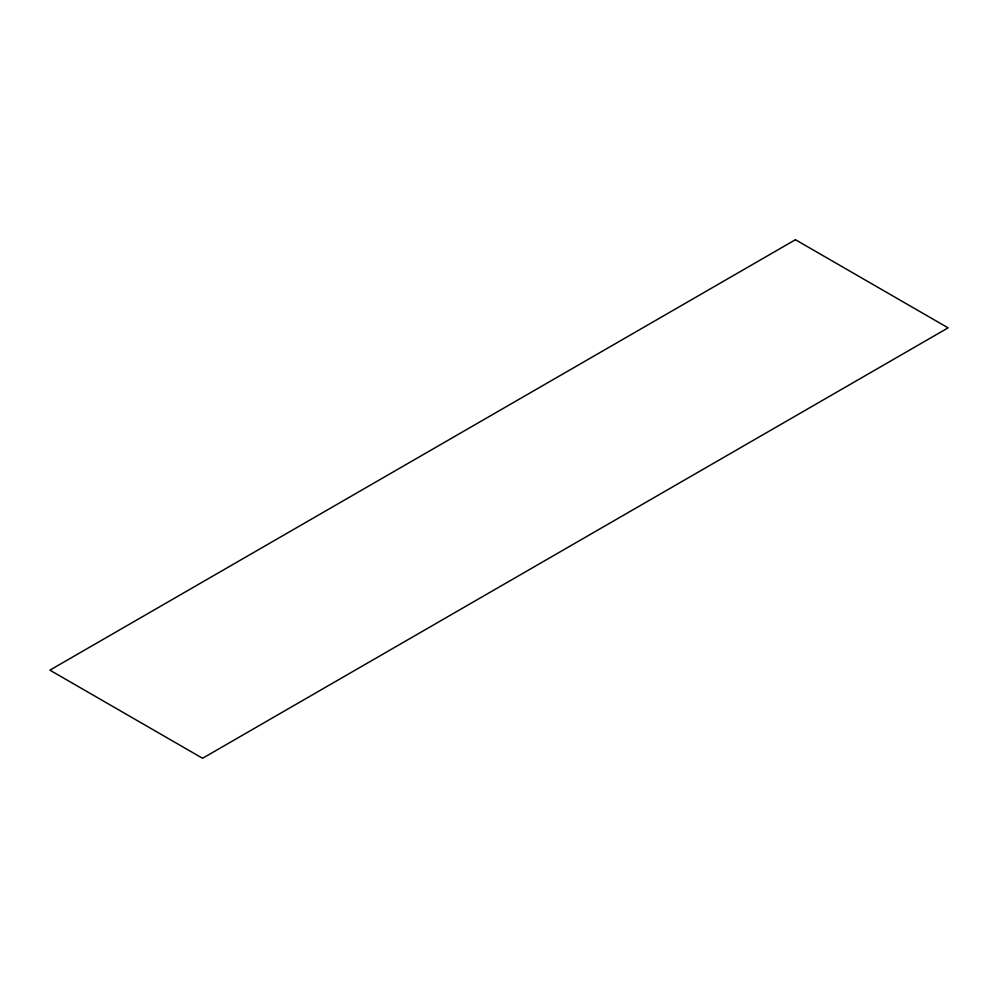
<?xml version="1.0" encoding="UTF-8"?>
<svg xmlns="http://www.w3.org/2000/svg" width="998" height="998" viewBox="0 0 998 998"><rect width="100%" height="100%" fill="white"/><g stroke="black" fill="none" stroke-linecap="round" stroke-linejoin="round"><path stroke-width="1.5" d="M795.443 239.72L49.9 670.145L202.557 758.28L948.1 327.855L795.443 239.72"/></g></svg>
